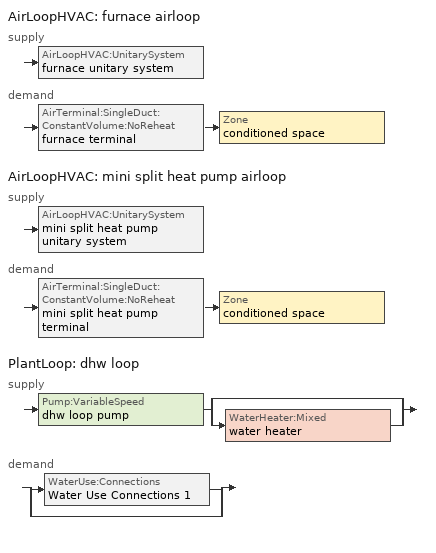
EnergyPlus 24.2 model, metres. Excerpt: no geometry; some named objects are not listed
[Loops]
AirLoopHVAC 'furnace airloop'
 supply: AirLoopHVAC:UnitarySystem 'furnace unitary system'
 demand: AirTerminal:SingleDuct:ConstantVolume:NoReheat 'furnace terminal' > Zone 'conditioned space'
AirLoopHVAC 'mini split heat pump airloop'
 supply: AirLoopHVAC:UnitarySystem 'mini split heat pump unitary system'
 demand: AirTerminal:SingleDuct:ConstantVolume:NoReheat 'mini split heat pump terminal' > Zone 'conditioned space'
PlantLoop 'dhw loop'
 supply: Pump:VariableSpeed 'dhw loop pump' > split
  | bypass
  | WaterHeater:Mixed 'water heater'
 demand: split
  | WaterUse:Connections 'Water Use Connections 1'
  | bypass
[ZoneControl:Thermostat]
conditioned space Thermostat: Zone or ZoneList=conditioned space; Control Type Schedule=conditioned space Thermostat Schedule; Control 1=conditioned space temperature setpoint; Temperature Difference Between Cutout And Setpoint {deltaC}=0
[ThermostatSetpoint:DualSetpoint]
conditioned space temperature setpoint: Heating Setpoint Temperature Schedule=heating setpoint; Cooling Setpoint Temperature Schedule=cooling setpoint
[AirLoopHVAC:UnitarySystem] Control Type=Load; Controlling Zone or Thermostat Location=conditioned space; Dehumidification Control Type=None; Availability Schedule=Always On Discrete; Fan Placement=BlowThrough; DX Heating Coil Sizing Ratio=1; Use DOAS DX Cooling Coil=No; Minimum Supply Air Temperature {C}=2; Latent Load Control=SensibleOnlyLoadControl; Heating Supply Air Flow Rate Method=SupplyAirFlowRate; No Load Supply Air Flow Rate Method=SupplyAirFlowRate; No Load Supply Air Flow Rate {m3/s}=0; No Load Supply Air Flow Rate Control Set To Low Speed=Yes; Maximum Supply Air Temperature {C}=48.8889; Maximum Outdoor Dry-Bulb Temperature for Supplemental Heater Operation {C}=21; Ancillary On-Cycle Electric Power {W}=0; Ancillary Off-Cycle Electric Power {W}=0
Name | Supply Fan | Supply Air Fan Operating Mode Schedule | Heating Coil | Cooling Supply Air Flow Rate Method | Heating Supply Air Flow Rate {m3/s} | Cooling Coil | Cooling Supply Air Flow Rate {m3/s} | Design Specification Multispeed Object
unit heater unitary system | unit heater supply fan | unit heater auto fan schedule | unit heater htg coil | None | 0.00141584
furnace unitary system | furnace supply fan | furnace auto fan schedule | furnace htg coil | None | 0.679604
mini split heat pump unitary system | mini split heat pump supply fan | mini split heat pump auto fan schedule | mini split heat pump htg coil | SupplyAirFlowRate | 0.526221 | mini split heat pump clg coil | 0.526221 | Unitary System Performance Multispeed 1
[Fan:SystemModel] Availability Schedule=Always On Discrete; Speed Control Method=Discrete; Electric Power Minimum Flow Rate Fraction=0.2; Design Pressure Rise {Pa}=500; Motor Efficiency=1; Motor In Air Stream Fraction=1; Design Electric Power Consumption {W}=Autosize; Design Power Sizing Method=PowerPerFlow; Electric Power Per Unit Flow Rate Per Unit Pressure {W/((m3/s)-Pa)}=1.66667; Fan Total Efficiency=0.7; Motor Loss Radiative Fraction=0
Name | Design Maximum Air Flow Rate {m3/s} | Electric Power Per Unit Flow Rate {W/(m3/s)} | Number of Speeds | Speed Flow Fraction 1 | Speed Electric Power Fraction 1 | Speed Flow Fraction 2 | Speed Electric Power Fraction 2 | Speed Flow Fraction 3 | Speed Electric Power Fraction 3 | Speed Flow Fraction 4 | Speed Electric Power Fraction 4
unit heater supply fan | 0.00141584 | 28251.7 | 1 | 1 | 1
furnace supply fan | 0.679604 | 1059.44 | 1 | 1 | 1
mini split heat pump supply fan | 0.648056 | 148.322 | 4 | 0.20706 | 0.00888 | 0.252 | 0.016 | 0.812 | 0.53539 | 1 | 1
[Coil:Heating:Fuel] Availability Schedule=Always On Discrete; On Cycle Parasitic Electric Load {W}=0; Off Cycle Parasitic Fuel Load {W}=0
Name | Fuel Type | Burner Efficiency | Nominal Capacity {W}
unit heater htg coil | OtherFuel1 | 0.5 | 0.293071
furnace htg coil | FuelOilNo2 | 0.83 | 22872.1
[AirTerminal:SingleDuct:ConstantVolume:NoReheat] Availability Schedule=Always On Discrete
Name | Maximum Air Flow Rate {m3/s}
furnace terminal | 0.679604
mini split heat pump terminal | 0.526221
[Zone equipment]
conditioned space: unit heater unitary system, furnace terminal, mini split heat pump terminal
[AirLoopHVAC] Design Return Air Flow Fraction of Supply Air Flow=1
Name | Design Supply Air Flow Rate {m3/s}
furnace airloop | 0.679604
mini split heat pump airloop | 0.526221
[Sizing:System] Type of Load to Size On=Sensible; Design Outdoor Air Flow Rate {m3/s}=Autosize; Central Heating Maximum System Air Flow Ratio=0.3; Preheat Design Temperature {C}=7; Preheat Design Humidity Ratio {kgWater/kgDryAir}=0.008; Precool Design Temperature {C}=12.8; Precool Design Humidity Ratio {kgWater/kgDryAir}=0.008; Central Cooling Design Supply Air Temperature {C}=12.8; Central Heating Design Supply Air Temperature {C}=16.7; Type of Zone Sum to Use=NonCoincident; 100% Outdoor Air in Cooling=Yes; 100% Outdoor Air in Heating=Yes; Central Cooling Design Supply Air Humidity Ratio {kgWater/kgDryAir}=0.0085; Central Heating Design Supply Air Humidity Ratio {kgWater/kgDryAir}=0.008; Cooling Supply Air Flow Rate Method=DesignDay; Cooling Supply Air Flow Rate {m3/s}=0; Cooling Supply Air Flow Rate Per Floor Area {m3/s-m2}=0.00996765; Cooling Fraction of Autosized Cooling Supply Air Flow Rate=1; Cooling Supply Air Flow Rate Per Unit Cooling Capacity {m3/s-W}=3.94755e-05; Heating Supply Air Flow Rate Method=DesignDay; Heating Supply Air Flow Rate {m3/s}=0; Heating Supply Air Flow Rate Per Floor Area {m3/s-m2}=0.00996765; Heating Fraction of Autosized Heating Supply Air Flow Rate=1; Heating Fraction of Autosized Cooling Supply Air Flow Rate=1; Heating Supply Air Flow Rate Per Unit Heating Capacity {m3/s-W}=3.15882e-05; System Outdoor Air Method=ZoneSum; Zone Maximum Outdoor Air Fraction=1; Cooling Design Capacity Method=CoolingDesignCapacity; Cooling Design Capacity {W}=Autosize; Cooling Design Capacity Per Floor Area {W/m2}=234.7; Fraction of Autosized Cooling Design Capacity=1; Heating Design Capacity Method=HeatingDesignCapacity; Heating Design Capacity {W}=Autosize; Heating Design Capacity Per Floor Area {W/m2}=157; Fraction of Autosized Heating Design Capacity=1; Central Cooling Capacity Control Method=OnOff; Occupant Diversity=Autosize
furnace airloop; mini split heat pump airloop
[AvailabilityManager:Scheduled] Schedule=Always On Discrete
furnace airloop Availability Manager; mini split heat pump airloop Availability Manager
[Coil:Heating:DX:MultiSpeed]
mini split heat pump htg coil: Availability Schedule=Always On Discrete; Minimum Outdoor Dry-Bulb Temperature for Compressor Operation {C}=-40; Crankcase Heater Capacity {W}=50; Maximum Outdoor Dry-Bulb Temperature for Crankcase Heater Operation {C}=10; Defrost Energy Input Ratio Function of Temperature Curve=Defrosteir; Maximum Outdoor Dry-Bulb Temperature for Defrost Operation {C}=4.44444; Defrost Strategy=ReverseCycle; Defrost Control=Timed; Defrost Time Period Fraction=0.058333; Resistive Defrost Heater Capacity {W}=AutoSize; Apply Part Load Fraction to Speeds Greater than 1=No; Fuel Type=Electricity; Region number for Calculating HSPF=4; Number of Speeds=2; Speed Gross Rated Heating Capacity 1 {W}=3039.84; Speed Gross Rated Heating COP 1 {W/W}=4.51049; Speed Rated Air Flow Rate 1 {m3/s}=0.163256; Speed Rated Supply Air Fan Power Per Volume Flow Rate 2017 1 {W/(m3/s)}=773.3; Speed Rated Supply Air Fan Power Per Volume Flow Rate 2023 1 {W/(m3/s)}=934.4; Speed Heating Capacity Function of Temperature Curve Name 1=Heat-CAP-fT1; Speed Heating Capacity Function of Flow Fraction Curve Name 1=Heat-CAP-fFF1; Speed Energy Input Ratio Function of Temperature Curve Name 1=Heat-EIR-fT1; Speed Energy Input Ratio Function of Flow Fraction Curve Name 1=Heat-EIR-fFF1; Speed Part Load Fraction Correlation Curve Name 1=Heat-PLF-fPLR1; Speed Rated Waste Heat Fraction of Power Input 1=0.2; Speed Waste Heat Function of Temperature Curve Name 1=ConstantBiquadratic 1; Speed Gross Rated Heating Capacity 2 {W}=11972.9; Speed Gross Rated Heating COP 2 {W/W}=3.17432; Speed Rated Air Flow Rate 2 {m3/s}=0.647842; Speed Rated Supply Air Fan Power Per Volume Flow Rate 2017 2 {W/(m3/s)}=773.3; Speed Rated Supply Air Fan Power Per Volume Flow Rate 2023 2 {W/(m3/s)}=934.4; Speed Heating Capacity Function of Temperature Curve Name 2=Heat-CAP-fT2; Speed Heating Capacity Function of Flow Fraction Curve Name 2=Heat-CAP-fFF2; Speed Energy Input Ratio Function of Temperature Curve Name 2=Heat-EIR-fT2; Speed Energy Input Ratio Function of Flow Fraction Curve Name 2=Heat-EIR-fFF2; Speed Part Load Fraction Correlation Curve Name 2=Heat-PLF-fPLR2; Speed Rated Waste Heat Fraction of Power Input 2=0.2; Speed Waste Heat Function of Temperature Curve Name 2=ConstantBiquadratic 1
[Coil:Cooling:DX:MultiSpeed]
mini split heat pump clg coil: Availability Schedule=Always On Discrete; Condenser Type=AirCooled; Minimum Outdoor Dry-Bulb Temperature for Compressor Operation {C}=-25; Apply Part Load Fraction to Speeds Greater than 1=No; Apply Latent Degradation to Speeds Greater than 1=No; Crankcase Heater Capacity {W}=50; Maximum Outdoor Dry-Bulb Temperature for Crankcase Heater Operation {C}=10; Basin Heater Capacity {W/K}=0; Basin Heater Setpoint Temperature {C}=2; Fuel Type=Electricity; Number of Speeds=2; Speed Gross Rated Total Cooling Capacity 1 {W}=2499.84; Speed Gross Rated Sensible Heat Ratio 1=0.806404; Speed Gross Rated Cooling COP 1 {W/W}=4.42277; Speed Rated Air Flow Rate 1 {m3/s}=0.134142; Speed Rated Evaporator Fan Power Per Volume Flow Rate 2017 1 {W/(m3/s)}=773.3; Speed Rated Evaporator Fan Power Per Volume Flow Rate 2023 1 {W/(m3/s)}=934.4; Speed Total Cooling Capacity Function of Temperature Curve Name 1=Cool-CAP-fT1; Speed Total Cooling Capacity Function of Flow Fraction Curve Name 1=Cool-CAP-fFF1; Speed Energy Input Ratio Function of Temperature Curve Name 1=Cool-EIR-fT1; Speed Energy Input Ratio Function of Flow Fraction Curve Name 1=Cool-EIR-fFF1; Speed Part Load Fraction Correlation Curve Name 1=Cool-PLF-fPLR1; Speed Nominal Time for Condensate Removal to Begin 1 {s}=1000; Speed Ratio of Initial Moisture Evaporation Rate and Steady State Latent Capacity 1=1.5; Speed Maximum Cycling Rate 1 {cycles/hr}=3; Speed Latent Capacity Time Constant 1 {s}=45; Speed Rated Waste Heat Fraction of Power Input 1=0.2; Speed Waste Heat Function of Temperature Curve Name 1=ConstantBiquadratic; Speed Evaporative Condenser Effectiveness 1=0.9; Speed Evaporative Condenser Air Flow Rate 1 {m3/s}=AutoSize; Speed Rated Evaporative Condenser Pump Power Consumption 1 {W}=AutoSize; Speed Gross Rated Total Cooling Capacity 2 {W}=9851.45; Speed Gross Rated Sensible Heat Ratio 2=0.759942; Speed Gross Rated Cooling COP 2 {W/W}=3.21417; Speed Rated Air Flow Rate 2 {m3/s}=0.526048; Speed Rated Evaporator Fan Power Per Volume Flow Rate 2017 2 {W/(m3/s)}=773.3; Speed Rated Evaporator Fan Power Per Volume Flow Rate 2023 2 {W/(m3/s)}=934.4; Speed Total Cooling Capacity Function of Temperature Curve Name 2=Cool-CAP-fT2; Speed Total Cooling Capacity Function of Flow Fraction Curve Name 2=Cool-CAP-fFF2; Speed Energy Input Ratio Function of Temperature Curve Name 2=Cool-EIR-fT2; Speed Energy Input Ratio Function of Flow Fraction Curve Name 2=Cool-EIR-fFF2; Speed Part Load Fraction Correlation Curve Name 2=Cool-PLF-fPLR2; Speed Nominal Time for Condensate Removal to Begin 2 {s}=1000; Speed Ratio of Initial Moisture Evaporation Rate and Steady State Latent Capacity 2=1.5; Speed Maximum Cycling Rate 2 {cycles/hr}=3; Speed Latent Capacity Time Constant 2 {s}=45; Speed Rated Waste Heat Fraction of Power Input 2=0.2; Speed Waste Heat Function of Temperature Curve Name 2=ConstantBiquadratic; Speed Evaporative Condenser Effectiveness 2=0.9; Speed Evaporative Condenser Air Flow Rate 2 {m3/s}=AutoSize; Speed Rated Evaporative Condenser Pump Power Consumption 2 {W}=AutoSize
[UnitarySystemPerformance:Multispeed]
Unitary System Performance Multispeed 1: Number of Speeds for Heating=2; Number of Speeds for Cooling=2; Single Mode Operation=No; No Load Supply Air Flow Rate Ratio=1; Heating Speed Supply Air Flow Ratio 1=0.310345; Cooling Speed Supply Air Flow Ratio 1=0.255; Heating Speed Supply Air Flow Ratio 2=1.23153; Cooling Speed Supply Air Flow Ratio 2=1
[PlantLoop]
dhw loop: Fluid Type=Water; Plant Equipment Operation Scheme=dhw loop Operation Schemes; Maximum Loop Temperature {C}=100; Minimum Loop Temperature {C}=0; Maximum Loop Flow Rate {m3/s}=0.01; Minimum Loop Flow Rate {m3/s}=0; Plant Loop Volume {m3}=0.003; Load Distribution Scheme=Optimal; Plant Loop Demand Calculation Scheme=SingleSetpoint; Common Pipe Simulation=None
[Sizing:Plant]
dhw loop: Loop Type=Heating; Design Loop Exit Temperature {C}=56; Loop Design Temperature Difference {deltaC}=5.55556; Sizing Option=NonCoincident; Zone Timesteps in Averaging Window=1; Coincident Sizing Factor Mode=None
[Pump:VariableSpeed]
dhw loop pump: Design Maximum Flow Rate {m3/s}=0.01; Design Pump Head {Pa}=1; Design Power Consumption {W}=0; Motor Efficiency=0.85; Fraction of Motor Inefficiencies to Fluid Stream=0; Coefficient 1 of the Part Load Performance Curve=0; Coefficient 2 of the Part Load Performance Curve=1; Coefficient 3 of the Part Load Performance Curve=0; Coefficient 4 of the Part Load Performance Curve=0; Design Minimum Flow Rate {m3/s}=0; Pump Control Type=Intermittent; Skin Loss Radiative Fraction=0.5; Design Power Sizing Method=PowerPerFlowPerPressure; Design Electric Power per Unit Flow Rate {W/(m3/s)}=348701.1; Design Shaft Power per Unit Flow Rate per Unit Head {W/((m3/s)-Pa)}=1.28205; Design Minimum Flow Rate Fraction=0
[WaterHeater:Mixed]
water heater: Tank Volume {m3}=0.114717; Setpoint Temperature Schedule=water heater setpoint; Deadband Temperature Difference {deltaC}=2; Maximum Temperature Limit {C}=99; Heater Control Type=Cycle; Heater Maximum Capacity {W}=10550.6; Heater Minimum Capacity {W}=0; Heater Ignition Minimum Flow Rate {m3/s}=0; Heater Ignition Delay {s}=0; Heater Fuel Type=FuelOilNo2; Heater Thermal Efficiency=0.762416; Off Cycle Parasitic Fuel Consumption Rate {W}=0; Off Cycle Parasitic Fuel Type=Electricity; Off Cycle Parasitic Heat Fraction to Tank=0; On Cycle Parasitic Fuel Consumption Rate {W}=0; On Cycle Parasitic Fuel Type=Electricity; On Cycle Parasitic Heat Fraction to Tank=0; Ambient Temperature Indicator=Zone; Ambient Temperature Zone=conditioned space; Off Cycle Loss Coefficient to Ambient Temperature {W/K}=5.86756; Off Cycle Loss Fraction to Zone=0.64; On Cycle Loss Coefficient to Ambient Temperature {W/K}=5.86756; On Cycle Loss Fraction to Zone=1; Use Side Effectiveness=1; Source Side Effectiveness=1; Use Side Design Flow Rate {m3/s}=Autosize; Source Side Design Flow Rate {m3/s}=Autosize; Indirect Water Heating Recovery Time {hr}=1.5; Source Side Flow Control Mode=IndirectHeatPrimarySetpoint
[WaterHeater:Sizing]
water heater: Design Mode=PeakDraw; Time Storage Can Meet Peak Draw {hr}=0.538503; Time for Tank Recovery {hr}=0; Nominal Tank Volume for Autosizing Plant Connections {m3}=1
[SetpointManager:Scheduled]
Setpoint Manager Scheduled 1: Control Variable=Temperature; Schedule=dhw temp
[WaterUse:Connections]
Water Use Connections 1: Drain Water Heat Exchanger Type=None; Drain Water Heat Exchanger Destination=Plant; Water Use Equipment Name 1=dhw fixtures; Water Use Equipment Name 2=dhw distribution waste; Water Use Equipment Name 3=clothes washer; Water Use Equipment Name 4=dishwasher
[WaterUse:Equipment]
Name | Peak Flow Rate {m3/s} | Flow Rate Fraction Schedule | Target Temperature Schedule
dhw fixtures | 4.46098e-06 | dhw fixtures schedule | mixed water temperature schedule
dhw distribution waste | 1.35238e-06 | dhw fixtures schedule | mixed water temperature schedule
clothes washer | 9.69919e-07 | clothes washer schedule
dishwasher | 2.90872e-07 | dishwasher schedule
[PlantEquipmentOperationSchemes]
dhw loop Operation Schemes: Control Scheme Object Type 1=PlantEquipmentOperation:HeatingLoad; Control Scheme Name 1=dhw loop Heating Operation Scheme; Control Scheme Schedule Name 1=Always On Discrete
[PlantEquipmentOperation:HeatingLoad]
dhw loop Heating Operation Scheme: Load Range Lower Limit 1 {W}=0; Load Range Upper Limit 1 {W}=1000000000; Range Equipment List Name 1=dhw loop Heating Equipment List
[PlantEquipmentList]
dhw loop Heating Equipment List: WaterHeater:Mixed, water heater
[EnergyManagementSystem:GlobalVariable]
furnace_airloop_Fan_RTF
infil_program_Qfan
infil_program_Qinf
mini_split_heat_pump_airloop_Fan_RTF
natural_vent_program_Qnv
natural_vent_program_Qwhf
[EnergyManagementSystem:InternalVariable] Internal Data Type=Fan Maximum Mass Flow Rate
Name | Internal Data Index Key
furnace_airloop_max_sup_fan_mfr | furnace supply fan
mini_split_heat_pump_airloop_max_sup_fan_mfr | mini split heat pump supply fan
[EnergyManagementSystem:Sensor]
Name | Output:Variable or Output:Meter Index Key | Output:Variable or Output:Meter
airflow_gain | infil flow | Infiltration Sensible Heat Gain Energy
airflow_gain_1 | natural vent flow | Infiltration Sensible Heat Gain Energy
airflow_gain_2 | whole house fan flow | Infiltration Sensible Heat Gain Energy
airflow_loss | infil flow | Infiltration Sensible Heat Loss Energy
airflow_loss_1 | natural vent flow | Infiltration Sensible Heat Loss Energy
airflow_loss_2 | whole house fan flow | Infiltration Sensible Heat Loss Energy
clg_load_cond |  | Cooling:EnergyTransfer:Zone:CONDITIONED SPACE
clg_sp_s; clg_sp_s_1 | cooling setpoint | Schedule Value
clothes_dryer_exhaust_0_sch_s | clothes dryer exhaust 0 schedule | Schedule Value
conditioned_space_clg_unmet_s | conditioned space | Zone Cooling Setpoint Not Met Time
conditioned_space_htg_unmet_s | conditioned space | Zone Heating Setpoint Not Met Time
cool_season | cooling season schedule | Schedule Value
dhw_loss | water heater | Water Heater Heat Loss Energy
dhw_rtf | water heater | Water Heater Runtime Fraction
fridge_tin_s; tin_s; tin_s_1 | conditioned space | Zone Mean Air Temperature
furnace_airloop_Fan_RTF_s | furnace supply fan | Fan Runtime Fraction
furnace_htg_coil_s | furnace htg coil | Heating Coil Heating Energy
furnace_supply_fan_s | furnace supply fan | Fan Electricity Energy
htg_load_cond |  | Heating:EnergyTransfer:Zone:CONDITIONED SPACE
htg_sp_s; htg_sp_s_1 | heating setpoint | Schedule Value
ig_ee_conv | clothes dryer | Electric Equipment Convective Heating Energy
ig_ee_conv_1 | clothes washer | Electric Equipment Convective Heating Energy
ig_ee_conv_2 | cooking range | Electric Equipment Convective Heating Energy
ig_ee_conv_3 | dishwasher | Electric Equipment Convective Heating Energy
ig_ee_conv_4 | fridge | Electric Equipment Convective Heating Energy
ig_ee_conv_5 | misc plug loads | Electric Equipment Convective Heating Energy
ig_ee_conv_6 | whole house fan | Electric Equipment Convective Heating Energy
ig_ee_rad | clothes dryer | Electric Equipment Radiant Heating Energy
ig_ee_rad_1 | clothes washer | Electric Equipment Radiant Heating Energy
ig_ee_rad_2 | cooking range | Electric Equipment Radiant Heating Energy
ig_ee_rad_3 | dishwasher | Electric Equipment Radiant Heating Energy
ig_ee_rad_4 | fridge | Electric Equipment Radiant Heating Energy
ig_ee_rad_5 | misc plug loads | Electric Equipment Radiant Heating Energy
ig_ee_rad_6 | whole house fan | Electric Equipment Radiant Heating Energy
ig_lgt_conv | interior lighting | Lights Convective Heating Energy
ig_lgt_rad | interior lighting | Lights Radiant Heating Energy
ig_lgt_vis | interior lighting | Lights Visible Radiation Heating Energy
ig_oe_conv | clothes dryer 1 | Other Equipment Convective Heating Energy
ig_oe_conv_1 | cooking range 1 | Other Equipment Convective Heating Energy
ig_oe_conv_2 | general water use latent | Other Equipment Convective Heating Energy
ig_oe_conv_3 | general water use sensible | Other Equipment Convective Heating Energy
ig_oe_conv_4 | water heater energy adjustment1 | Other Equipment Convective Heating Energy
ig_oe_rad | clothes dryer 1 | Other Equipment Radiant Heating Energy
ig_oe_rad_1 | cooking range 1 | Other Equipment Radiant Heating Energy
ig_oe_rad_2 | general water use latent | Other Equipment Radiant Heating Energy
ig_oe_rad_3 | general water use sensible | Other Equipment Radiant Heating Energy
ig_oe_rad_4 | water heater energy adjustment1 | Other Equipment Radiant Heating Energy
ig_ppl_conv | occupants | People Convective Heating Energy
ig_ppl_rad | occupants | People Radiant Heating Energy
im_conv | furniture mass conditioned space 1 | Surface Inside Face Convection Heat Gain Energy
im_conv_1 | partition wall mass | Surface Inside Face Convection Heat Gain Energy
im_ig | furniture mass conditioned space 1 | Surface Inside Face Internal Gains Radiation Heat Gain Energy
im_ig_1 | partition wall mass | Surface Inside Face Internal Gains Radiation Heat Gain Energy
im_lgt | furniture mass conditioned space 1 | Surface Inside Face Lights Radiation Heat Gain Energy
im_lgt_1 | partition wall mass | Surface Inside Face Lights Radiation Heat Gain Energy
im_sol | furniture mass conditioned space 1 | Surface Inside Face Solar Radiation Heat Gain Energy
im_sol_1 | partition wall mass | Surface Inside Face Solar Radiation Heat Gain Energy
im_surf | furniture mass conditioned space 1 | Surface Inside Face Net Surface Thermal Radiation Heat Gain Energy
im_surf_1 | partition wall mass | Surface Inside Face Net Surface Thermal Radiation Heat Gain Energy
mech_vent_bath_fan_0_sch_s | mech vent bath fan 0 schedule | Schedule Value
mini_split_heat_pump_airloop_Fan_RTF_s | mini split heat pump supply fan | Fan Runtime Fraction Speed 1
mini_split_heat_pump_airloop_Fan_RTF_s_1 | mini split heat pump supply fan | Fan Runtime Fraction Speed 2
mini_split_heat_pump_airloop_Fan_RTF_s_2 | mini split heat pump supply fan | Fan Runtime Fraction Speed 3
mini_split_heat_pump_airloop_Fan_RTF_s_3 | mini split heat pump supply fan | Fan Runtime Fraction Speed 4
mini_split_heat_pump_clg_coil_s | mini split heat pump clg coil | Cooling Coil Total Cooling Energy
mini_split_heat_pump_htg_coil_s | mini split heat pump htg coil | Heating Coil Heating Energy
mini_split_heat_pump_supply_fan_s | mini split heat pump supply fan | Fan Electricity Energy
mv_conv | mech vent bath fan 0 | Electric Equipment Convective Heating Energy
mv_conv_1 | mech vent house fan | Electric Equipment Convective Heating Energy
mv_conv_2 | mech vent house fan cfis | Electric Equipment Convective Heating Energy
mv_conv_3 | mech vent house fan latent load | Other Equipment Convective Heating Energy
mv_conv_4 | mech vent house fan sensible load | Other Equipment Convective Heating Energy
mv_rad | mech vent bath fan 0 | Electric Equipment Radiant Heating Energy
mv_rad_1 | mech vent house fan | Electric Equipment Radiant Heating Energy
mv_rad_2 | mech vent house fan cfis | Electric Equipment Radiant Heating Energy
mv_rad_3 | mech vent house fan latent load | Other Equipment Radiant Heating Energy
mv_rad_4 | mech vent house fan sensible load | Other Equipment Radiant Heating Energy
natural_vent_s | natural vent schedule | Schedule Value
out_pb_s |  | Site Outdoor Air Barometric Pressure
out_wt_s |  | Site Outdoor Air Humidity Ratio
site_vw_s |  | Site Wind Speed
ss_back_out | Window1 | Surface Window Shortwave from Zone Back Out Window Heat Transfer Rate
ss_back_out_1 | Window10 | Surface Window Shortwave from Zone Back Out Window Heat Transfer Rate
ss_back_out_10 | Window3 | Surface Window Shortwave from Zone Back Out Window Heat Transfer Rate
ss_back_out_11 | Window4 | Surface Window Shortwave from Zone Back Out Window Heat Transfer Rate
ss_back_out_12 | Window5 | Surface Window Shortwave from Zone Back Out Window Heat Transfer Rate
ss_back_out_13 | Window7 | Surface Window Shortwave from Zone Back Out Window Heat Transfer Rate
ss_back_out_14 | Window8 | Surface Window Shortwave from Zone Back Out Window Heat Transfer Rate
ss_back_out_15 | Window9 | Surface Window Shortwave from Zone Back Out Window Heat Transfer Rate
ss_back_out_2 | Window12 | Surface Window Shortwave from Zone Back Out Window Heat Transfer Rate
ss_back_out_3 | Window13 | Surface Window Shortwave from Zone Back Out Window Heat Transfer Rate
ss_back_out_4 | Window14 | Surface Window Shortwave from Zone Back Out Window Heat Transfer Rate
ss_back_out_5 | Window15 | Surface Window Shortwave from Zone Back Out Window Heat Transfer Rate
ss_back_out_6 | Window16 | Surface Window Shortwave from Zone Back Out Window Heat Transfer Rate
ss_back_out_7 | Window17 | Surface Window Shortwave from Zone Back Out Window Heat Transfer Rate
ss_back_out_8 | Window18 | Surface Window Shortwave from Zone Back Out Window Heat Transfer Rate
ss_back_out_9 | Window2 | Surface Window Shortwave from Zone Back Out Window Heat Transfer Rate
ss_conv | Door1 | Surface Inside Face Convection Heat Gain Energy
ss_conv_1 | Door3 | Surface Inside Face Convection Heat Gain Energy
ss_conv_10 | Window18 | Surface Inside Face Convection Heat Gain Energy
ss_conv_11 | Window2 | Surface Inside Face Convection Heat Gain Energy
ss_conv_12 | Window3 | Surface Inside Face Convection Heat Gain Energy
ss_conv_13 | Window4 | Surface Inside Face Convection Heat Gain Energy
ss_conv_14 | Window5 | Surface Inside Face Convection Heat Gain Energy
ss_conv_15 | Window7 | Surface Inside Face Convection Heat Gain Energy
ss_conv_16 | Window8 | Surface Inside Face Convection Heat Gain Energy
ss_conv_17 | Window9 | Surface Inside Face Convection Heat Gain Energy
ss_conv_2 | Window1 | Surface Inside Face Convection Heat Gain Energy
ss_conv_3 | Window10 | Surface Inside Face Convection Heat Gain Energy
ss_conv_4 | Window12 | Surface Inside Face Convection Heat Gain Energy
ss_conv_5 | Window13 | Surface Inside Face Convection Heat Gain Energy
ss_conv_6 | Window14 | Surface Inside Face Convection Heat Gain Energy
ss_conv_7 | Window15 | Surface Inside Face Convection Heat Gain Energy
ss_conv_8 | Window16 | Surface Inside Face Convection Heat Gain Energy
ss_conv_9 | Window17 | Surface Inside Face Convection Heat Gain Energy
ss_ig | Door1 | Surface Inside Face Internal Gains Radiation Heat Gain Energy
ss_ig_1 | Door3 | Surface Inside Face Internal Gains Radiation Heat Gain Energy
ss_ig_10 | Window18 | Surface Inside Face Internal Gains Radiation Heat Gain Energy
ss_ig_11 | Window2 | Surface Inside Face Internal Gains Radiation Heat Gain Energy
ss_ig_12 | Window3 | Surface Inside Face Internal Gains Radiation Heat Gain Energy
ss_ig_13 | Window4 | Surface Inside Face Internal Gains Radiation Heat Gain Energy
ss_ig_14 | Window5 | Surface Inside Face Internal Gains Radiation Heat Gain Energy
ss_ig_15 | Window7 | Surface Inside Face Internal Gains Radiation Heat Gain Energy
ss_ig_16 | Window8 | Surface Inside Face Internal Gains Radiation Heat Gain Energy
ss_ig_17 | Window9 | Surface Inside Face Internal Gains Radiation Heat Gain Energy
ss_ig_2 | Window1 | Surface Inside Face Internal Gains Radiation Heat Gain Energy
ss_ig_3 | Window10 | Surface Inside Face Internal Gains Radiation Heat Gain Energy
ss_ig_4 | Window12 | Surface Inside Face Internal Gains Radiation Heat Gain Energy
ss_ig_5 | Window13 | Surface Inside Face Internal Gains Radiation Heat Gain Energy
ss_ig_6 | Window14 | Surface Inside Face Internal Gains Radiation Heat Gain Energy
ss_ig_7 | Window15 | Surface Inside Face Internal Gains Radiation Heat Gain Energy
ss_ig_8 | Window16 | Surface Inside Face Internal Gains Radiation Heat Gain Energy
ss_ig_9 | Window17 | Surface Inside Face Internal Gains Radiation Heat Gain Energy
ss_lgt | Door1 | Surface Inside Face Lights Radiation Heat Gain Energy
ss_lgt_1 | Door3 | Surface Inside Face Lights Radiation Heat Gain Energy
ss_sol | Door1 | Surface Inside Face Solar Radiation Heat Gain Energy
ss_sol_1 | Door3 | Surface Inside Face Solar Radiation Heat Gain Energy
ss_surf | Door1 | Surface Inside Face Net Surface Thermal Radiation Heat Gain Energy
ss_surf_1 | Door3 | Surface Inside Face Net Surface Thermal Radiation Heat Gain Energy
ss_surf_10 | Window18 | Surface Inside Face Net Surface Thermal Radiation Heat Gain Energy
ss_surf_11 | Window2 | Surface Inside Face Net Surface Thermal Radiation Heat Gain Energy
ss_surf_12 | Window3 | Surface Inside Face Net Surface Thermal Radiation Heat Gain Energy
ss_surf_13 | Window4 | Surface Inside Face Net Surface Thermal Radiation Heat Gain Energy
ss_surf_14 | Window5 | Surface Inside Face Net Surface Thermal Radiation Heat Gain Energy
ss_surf_15 | Window7 | Surface Inside Face Net Surface Thermal Radiation Heat Gain Energy
ss_surf_16 | Window8 | Surface Inside Face Net Surface Thermal Radiation Heat Gain Energy
ss_surf_17 | Window9 | Surface Inside Face Net Surface Thermal Radiation Heat Gain Energy
ss_surf_2 | Window1 | Surface Inside Face Net Surface Thermal Radiation Heat Gain Energy
ss_surf_3 | Window10 | Surface Inside Face Net Surface Thermal Radiation Heat Gain Energy
ss_surf_4 | Window12 | Surface Inside Face Net Surface Thermal Radiation Heat Gain Energy
ss_surf_5 | Window13 | Surface Inside Face Net Surface Thermal Radiation Heat Gain Energy
ss_surf_6 | Window14 | Surface Inside Face Net Surface Thermal Radiation Heat Gain Energy
ss_surf_7 | Window15 | Surface Inside Face Net Surface Thermal Radiation Heat Gain Energy
ss_surf_8 | Window16 | Surface Inside Face Net Surface Thermal Radiation Heat Gain Energy
ss_surf_9 | Window17 | Surface Inside Face Net Surface Thermal Radiation Heat Gain Energy
ss_trans_in | Window1 | Surface Window Transmitted Solar Radiation Rate
ss_trans_in_1 | Window10 | Surface Window Transmitted Solar Radiation Rate
ss_trans_in_10 | Window3 | Surface Window Transmitted Solar Radiation Rate
ss_trans_in_11 | Window4 | Surface Window Transmitted Solar Radiation Rate
ss_trans_in_12 | Window5 | Surface Window Transmitted Solar Radiation Rate
ss_trans_in_13 | Window7 | Surface Window Transmitted Solar Radiation Rate
ss_trans_in_14 | Window8 | Surface Window Transmitted Solar Radiation Rate
ss_trans_in_15 | Window9 | Surface Window Transmitted Solar Radiation Rate
ss_trans_in_2 | Window12 | Surface Window Transmitted Solar Radiation Rate
ss_trans_in_3 | Window13 | Surface Window Transmitted Solar Radiation Rate
ss_trans_in_4 | Window14 | Surface Window Transmitted Solar Radiation Rate
ss_trans_in_5 | Window15 | Surface Window Transmitted Solar Radiation Rate
ss_trans_in_6 | Window16 | Surface Window Transmitted Solar Radiation Rate
ss_trans_in_7 | Window17 | Surface Window Transmitted Solar Radiation Rate
ss_trans_in_8 | Window18 | Surface Window Transmitted Solar Radiation Rate
ss_trans_in_9 | Window2 | Surface Window Transmitted Solar Radiation Rate
ss_trans_out | Window1 | Surface Inside Face Initial Transmitted Diffuse Transmitted Out Window Solar Radiation Rate
ss_trans_out_1 | Window10 | Surface Inside Face Initial Transmitted Diffuse Transmitted Out Window Solar Radiation Rate
ss_trans_out_10 | Window3 | Surface Inside Face Initial Transmitted Diffuse Transmitted Out Window Solar Radiation Rate
ss_trans_out_11 | Window4 | Surface Inside Face Initial Transmitted Diffuse Transmitted Out Window Solar Radiation Rate
ss_trans_out_12 | Window5 | Surface Inside Face Initial Transmitted Diffuse Transmitted Out Window Solar Radiation Rate
ss_trans_out_13 | Window7 | Surface Inside Face Initial Transmitted Diffuse Transmitted Out Window Solar Radiation Rate
ss_trans_out_14 | Window8 | Surface Inside Face Initial Transmitted Diffuse Transmitted Out Window Solar Radiation Rate
ss_trans_out_15 | Window9 | Surface Inside Face Initial Transmitted Diffuse Transmitted Out Window Solar Radiation Rate
ss_trans_out_2 | Window12 | Surface Inside Face Initial Transmitted Diffuse Transmitted Out Window Solar Radiation Rate
ss_trans_out_3 | Window13 | Surface Inside Face Initial Transmitted Diffuse Transmitted Out Window Solar Radiation Rate
ss_trans_out_4 | Window14 | Surface Inside Face Initial Transmitted Diffuse Transmitted Out Window Solar Radiation Rate
ss_trans_out_5 | Window15 | Surface Inside Face Initial Transmitted Diffuse Transmitted Out Window Solar Radiation Rate
ss_trans_out_6 | Window16 | Surface Inside Face Initial Transmitted Diffuse Transmitted Out Window Solar Radiation Rate
ss_trans_out_7 | Window17 | Surface Inside Face Initial Transmitted Diffuse Transmitted Out Window Solar Radiation Rate
ss_trans_out_8 | Window18 | Surface Inside Face Initial Transmitted Diffuse Transmitted Out Window Solar Radiation Rate
ss_trans_out_9 | Window2 | Surface Inside Face Initial Transmitted Diffuse Transmitted Out Window Solar Radiation Rate
s_conv | Floor1 | Surface Inside Face Convection Heat Gain Energy
s_conv_1 | FoundationWall1 | Surface Inside Face Convection Heat Gain Energy
s_conv_10 | RimJoist2:270 | Surface Inside Face Convection Heat Gain Energy
s_conv_11 | RimJoist2:90 | Surface Inside Face Convection Heat Gain Energy
s_conv_12 | RimJoist4:0 | Surface Inside Face Convection Heat Gain Energy
s_conv_13 | RimJoist4:180 | Surface Inside Face Convection Heat Gain Energy
s_conv_14 | RimJoist4:270 | Surface Inside Face Convection Heat Gain Energy
s_conv_15 | RimJoist4:90 | Surface Inside Face Convection Heat Gain Energy
s_conv_16 | Roof3:0 | Surface Inside Face Convection Heat Gain Energy
s_conv_17 | Roof3:180 | Surface Inside Face Convection Heat Gain Energy
s_conv_18 | Roof3:270 | Surface Inside Face Convection Heat Gain Energy
s_conv_19 | Roof3:90 | Surface Inside Face Convection Heat Gain Energy
s_conv_2 | inferred conditioned ceiling | Surface Inside Face Convection Heat Gain Energy
s_conv_20 | Slab1 | Surface Inside Face Convection Heat Gain Energy
s_conv_21 | Wall1:0 | Surface Inside Face Convection Heat Gain Energy
s_conv_22 | Wall1:180 | Surface Inside Face Convection Heat Gain Energy
s_conv_23 | Wall1:270 | Surface Inside Face Convection Heat Gain Energy
s_conv_24 | Wall1:90 | Surface Inside Face Convection Heat Gain Energy
s_conv_25 | Wall2:0 | Surface Inside Face Convection Heat Gain Energy
s_conv_26 | Wall2:180 | Surface Inside Face Convection Heat Gain Energy
s_conv_27 | Wall2:270 | Surface Inside Face Convection Heat Gain Energy
s_conv_28 | Wall2:90 | Surface Inside Face Convection Heat Gain Energy
s_conv_29 | Wall3:0 | Surface Inside Face Convection Heat Gain Energy
s_conv_3 | inferred conditioned floor | Surface Inside Face Convection Heat Gain Energy
s_conv_30 | Wall3:180 | Surface Inside Face Convection Heat Gain Energy
s_conv_31 | Wall3:270 | Surface Inside Face Convection Heat Gain Energy
s_conv_32 | Wall3:90 | Surface Inside Face Convection Heat Gain Energy
s_conv_33 | Wall4:0 | Surface Inside Face Convection Heat Gain Energy
s_conv_34 | Wall4:180 | Surface Inside Face Convection Heat Gain Energy
s_conv_35 | Wall4:270 | Surface Inside Face Convection Heat Gain Energy
s_conv_36 | Wall4:90 | Surface Inside Face Convection Heat Gain Energy
s_conv_4 | RimJoist1:0 | Surface Inside Face Convection Heat Gain Energy
s_conv_5 | RimJoist1:180 | Surface Inside Face Convection Heat Gain Energy
s_conv_6 | RimJoist1:270 | Surface Inside Face Convection Heat Gain Energy
s_conv_7 | RimJoist1:90 | Surface Inside Face Convection Heat Gain Energy
s_conv_8 | RimJoist2:0 | Surface Inside Face Convection Heat Gain Energy
s_conv_9 | RimJoist2:180 | Surface Inside Face Convection Heat Gain Energy
s_ig | Floor1 | Surface Inside Face Internal Gains Radiation Heat Gain Energy
s_ig_1 | FoundationWall1 | Surface Inside Face Internal Gains Radiation Heat Gain Energy
s_ig_10 | RimJoist2:270 | Surface Inside Face Internal Gains Radiation Heat Gain Energy
s_ig_11 | RimJoist2:90 | Surface Inside Face Internal Gains Radiation Heat Gain Energy
s_ig_12 | RimJoist4:0 | Surface Inside Face Internal Gains Radiation Heat Gain Energy
s_ig_13 | RimJoist4:180 | Surface Inside Face Internal Gains Radiation Heat Gain Energy
s_ig_14 | RimJoist4:270 | Surface Inside Face Internal Gains Radiation Heat Gain Energy
s_ig_15 | RimJoist4:90 | Surface Inside Face Internal Gains Radiation Heat Gain Energy
s_ig_16 | Roof3:0 | Surface Inside Face Internal Gains Radiation Heat Gain Energy
s_ig_17 | Roof3:180 | Surface Inside Face Internal Gains Radiation Heat Gain Energy
s_ig_18 | Roof3:270 | Surface Inside Face Internal Gains Radiation Heat Gain Energy
s_ig_19 | Roof3:90 | Surface Inside Face Internal Gains Radiation Heat Gain Energy
s_ig_2 | inferred conditioned ceiling | Surface Inside Face Internal Gains Radiation Heat Gain Energy
s_ig_20 | Slab1 | Surface Inside Face Internal Gains Radiation Heat Gain Energy
s_ig_21 | Wall1:0 | Surface Inside Face Internal Gains Radiation Heat Gain Energy
s_ig_22 | Wall1:180 | Surface Inside Face Internal Gains Radiation Heat Gain Energy
s_ig_23 | Wall1:270 | Surface Inside Face Internal Gains Radiation Heat Gain Energy
s_ig_24 | Wall1:90 | Surface Inside Face Internal Gains Radiation Heat Gain Energy
s_ig_25 | Wall2:0 | Surface Inside Face Internal Gains Radiation Heat Gain Energy
s_ig_26 | Wall2:180 | Surface Inside Face Internal Gains Radiation Heat Gain Energy
s_ig_27 | Wall2:270 | Surface Inside Face Internal Gains Radiation Heat Gain Energy
s_ig_28 | Wall2:90 | Surface Inside Face Internal Gains Radiation Heat Gain Energy
s_ig_29 | Wall3:0 | Surface Inside Face Internal Gains Radiation Heat Gain Energy
s_ig_3 | inferred conditioned floor | Surface Inside Face Internal Gains Radiation Heat Gain Energy
s_ig_30 | Wall3:180 | Surface Inside Face Internal Gains Radiation Heat Gain Energy
s_ig_31 | Wall3:270 | Surface Inside Face Internal Gains Radiation Heat Gain Energy
s_ig_32 | Wall3:90 | Surface Inside Face Internal Gains Radiation Heat Gain Energy
s_ig_33 | Wall4:0 | Surface Inside Face Internal Gains Radiation Heat Gain Energy
s_ig_34 | Wall4:180 | Surface Inside Face Internal Gains Radiation Heat Gain Energy
s_ig_35 | Wall4:270 | Surface Inside Face Internal Gains Radiation Heat Gain Energy
s_ig_36 | Wall4:90 | Surface Inside Face Internal Gains Radiation Heat Gain Energy
s_ig_4 | RimJoist1:0 | Surface Inside Face Internal Gains Radiation Heat Gain Energy
s_ig_5 | RimJoist1:180 | Surface Inside Face Internal Gains Radiation Heat Gain Energy
s_ig_6 | RimJoist1:270 | Surface Inside Face Internal Gains Radiation Heat Gain Energy
s_ig_7 | RimJoist1:90 | Surface Inside Face Internal Gains Radiation Heat Gain Energy
s_ig_8 | RimJoist2:0 | Surface Inside Face Internal Gains Radiation Heat Gain Energy
s_ig_9 | RimJoist2:180 | Surface Inside Face Internal Gains Radiation Heat Gain Energy
s_lgt | Floor1 | Surface Inside Face Lights Radiation Heat Gain Energy
s_lgt_1 | FoundationWall1 | Surface Inside Face Lights Radiation Heat Gain Energy
s_lgt_10 | RimJoist2:270 | Surface Inside Face Lights Radiation Heat Gain Energy
s_lgt_11 | RimJoist2:90 | Surface Inside Face Lights Radiation Heat Gain Energy
s_lgt_12 | RimJoist4:0 | Surface Inside Face Lights Radiation Heat Gain Energy
s_lgt_13 | RimJoist4:180 | Surface Inside Face Lights Radiation Heat Gain Energy
s_lgt_14 | RimJoist4:270 | Surface Inside Face Lights Radiation Heat Gain Energy
s_lgt_15 | RimJoist4:90 | Surface Inside Face Lights Radiation Heat Gain Energy
s_lgt_16 | Roof3:0 | Surface Inside Face Lights Radiation Heat Gain Energy
s_lgt_17 | Roof3:180 | Surface Inside Face Lights Radiation Heat Gain Energy
s_lgt_18 | Roof3:270 | Surface Inside Face Lights Radiation Heat Gain Energy
s_lgt_19 | Roof3:90 | Surface Inside Face Lights Radiation Heat Gain Energy
s_lgt_2 | inferred conditioned ceiling | Surface Inside Face Lights Radiation Heat Gain Energy
s_lgt_20 | Slab1 | Surface Inside Face Lights Radiation Heat Gain Energy
s_lgt_21 | Wall1:0 | Surface Inside Face Lights Radiation Heat Gain Energy
s_lgt_22 | Wall1:180 | Surface Inside Face Lights Radiation Heat Gain Energy
s_lgt_23 | Wall1:270 | Surface Inside Face Lights Radiation Heat Gain Energy
s_lgt_24 | Wall1:90 | Surface Inside Face Lights Radiation Heat Gain Energy
s_lgt_25 | Wall2:0 | Surface Inside Face Lights Radiation Heat Gain Energy
s_lgt_26 | Wall2:180 | Surface Inside Face Lights Radiation Heat Gain Energy
s_lgt_27 | Wall2:270 | Surface Inside Face Lights Radiation Heat Gain Energy
s_lgt_28 | Wall2:90 | Surface Inside Face Lights Radiation Heat Gain Energy
s_lgt_29 | Wall3:0 | Surface Inside Face Lights Radiation Heat Gain Energy
s_lgt_3 | inferred conditioned floor | Surface Inside Face Lights Radiation Heat Gain Energy
s_lgt_30 | Wall3:180 | Surface Inside Face Lights Radiation Heat Gain Energy
s_lgt_31 | Wall3:270 | Surface Inside Face Lights Radiation Heat Gain Energy
s_lgt_32 | Wall3:90 | Surface Inside Face Lights Radiation Heat Gain Energy
s_lgt_33 | Wall4:0 | Surface Inside Face Lights Radiation Heat Gain Energy
s_lgt_34 | Wall4:180 | Surface Inside Face Lights Radiation Heat Gain Energy
s_lgt_35 | Wall4:270 | Surface Inside Face Lights Radiation Heat Gain Energy
s_lgt_36 | Wall4:90 | Surface Inside Face Lights Radiation Heat Gain Energy
s_lgt_4 | RimJoist1:0 | Surface Inside Face Lights Radiation Heat Gain Energy
s_lgt_5 | RimJoist1:180 | Surface Inside Face Lights Radiation Heat Gain Energy
s_lgt_6 | RimJoist1:270 | Surface Inside Face Lights Radiation Heat Gain Energy
s_lgt_7 | RimJoist1:90 | Surface Inside Face Lights Radiation Heat Gain Energy
s_lgt_8 | RimJoist2:0 | Surface Inside Face Lights Radiation Heat Gain Energy
s_lgt_9 | RimJoist2:180 | Surface Inside Face Lights Radiation Heat Gain Energy
s_sol | Floor1 | Surface Inside Face Solar Radiation Heat Gain Energy
s_sol_1 | FoundationWall1 | Surface Inside Face Solar Radiation Heat Gain Energy
s_sol_10 | RimJoist2:270 | Surface Inside Face Solar Radiation Heat Gain Energy
s_sol_11 | RimJoist2:90 | Surface Inside Face Solar Radiation Heat Gain Energy
s_sol_12 | RimJoist4:0 | Surface Inside Face Solar Radiation Heat Gain Energy
s_sol_13 | RimJoist4:180 | Surface Inside Face Solar Radiation Heat Gain Energy
s_sol_14 | RimJoist4:270 | Surface Inside Face Solar Radiation Heat Gain Energy
s_sol_15 | RimJoist4:90 | Surface Inside Face Solar Radiation Heat Gain Energy
s_sol_16 | Roof3:0 | Surface Inside Face Solar Radiation Heat Gain Energy
s_sol_17 | Roof3:180 | Surface Inside Face Solar Radiation Heat Gain Energy
s_sol_18 | Roof3:270 | Surface Inside Face Solar Radiation Heat Gain Energy
s_sol_19 | Roof3:90 | Surface Inside Face Solar Radiation Heat Gain Energy
s_sol_2 | inferred conditioned ceiling | Surface Inside Face Solar Radiation Heat Gain Energy
s_sol_20 | Slab1 | Surface Inside Face Solar Radiation Heat Gain Energy
s_sol_21 | Wall1:0 | Surface Inside Face Solar Radiation Heat Gain Energy
s_sol_22 | Wall1:180 | Surface Inside Face Solar Radiation Heat Gain Energy
s_sol_23 | Wall1:270 | Surface Inside Face Solar Radiation Heat Gain Energy
s_sol_24 | Wall1:90 | Surface Inside Face Solar Radiation Heat Gain Energy
s_sol_25 | Wall2:0 | Surface Inside Face Solar Radiation Heat Gain Energy
s_sol_26 | Wall2:180 | Surface Inside Face Solar Radiation Heat Gain Energy
s_sol_27 | Wall2:270 | Surface Inside Face Solar Radiation Heat Gain Energy
s_sol_28 | Wall2:90 | Surface Inside Face Solar Radiation Heat Gain Energy
s_sol_29 | Wall3:0 | Surface Inside Face Solar Radiation Heat Gain Energy
s_sol_3 | inferred conditioned floor | Surface Inside Face Solar Radiation Heat Gain Energy
s_sol_30 | Wall3:180 | Surface Inside Face Solar Radiation Heat Gain Energy
s_sol_31 | Wall3:270 | Surface Inside Face Solar Radiation Heat Gain Energy
s_sol_32 | Wall3:90 | Surface Inside Face Solar Radiation Heat Gain Energy
s_sol_33 | Wall4:0 | Surface Inside Face Solar Radiation Heat Gain Energy
s_sol_34 | Wall4:180 | Surface Inside Face Solar Radiation Heat Gain Energy
s_sol_35 | Wall4:270 | Surface Inside Face Solar Radiation Heat Gain Energy
s_sol_36 | Wall4:90 | Surface Inside Face Solar Radiation Heat Gain Energy
s_sol_4 | RimJoist1:0 | Surface Inside Face Solar Radiation Heat Gain Energy
s_sol_5 | RimJoist1:180 | Surface Inside Face Solar Radiation Heat Gain Energy
s_sol_6 | RimJoist1:270 | Surface Inside Face Solar Radiation Heat Gain Energy
s_sol_7 | RimJoist1:90 | Surface Inside Face Solar Radiation Heat Gain Energy
s_sol_8 | RimJoist2:0 | Surface Inside Face Solar Radiation Heat Gain Energy
s_sol_9 | RimJoist2:180 | Surface Inside Face Solar Radiation Heat Gain Energy
s_surf | Floor1 | Surface Inside Face Net Surface Thermal Radiation Heat Gain Energy
s_surf_1 | FoundationWall1 | Surface Inside Face Net Surface Thermal Radiation Heat Gain Energy
s_surf_10 | RimJoist2:270 | Surface Inside Face Net Surface Thermal Radiation Heat Gain Energy
s_surf_11 | RimJoist2:90 | Surface Inside Face Net Surface Thermal Radiation Heat Gain Energy
s_surf_12 | RimJoist4:0 | Surface Inside Face Net Surface Thermal Radiation Heat Gain Energy
s_surf_13 | RimJoist4:180 | Surface Inside Face Net Surface Thermal Radiation Heat Gain Energy
s_surf_14 | RimJoist4:270 | Surface Inside Face Net Surface Thermal Radiation Heat Gain Energy
s_surf_15 | RimJoist4:90 | Surface Inside Face Net Surface Thermal Radiation Heat Gain Energy
s_surf_16 | Roof3:0 | Surface Inside Face Net Surface Thermal Radiation Heat Gain Energy
s_surf_17 | Roof3:180 | Surface Inside Face Net Surface Thermal Radiation Heat Gain Energy
s_surf_18 | Roof3:270 | Surface Inside Face Net Surface Thermal Radiation Heat Gain Energy
s_surf_19 | Roof3:90 | Surface Inside Face Net Surface Thermal Radiation Heat Gain Energy
s_surf_2 | inferred conditioned ceiling | Surface Inside Face Net Surface Thermal Radiation Heat Gain Energy
s_surf_20 | Slab1 | Surface Inside Face Net Surface Thermal Radiation Heat Gain Energy
s_surf_21 | Wall1:0 | Surface Inside Face Net Surface Thermal Radiation Heat Gain Energy
s_surf_22 | Wall1:180 | Surface Inside Face Net Surface Thermal Radiation Heat Gain Energy
s_surf_23 | Wall1:270 | Surface Inside Face Net Surface Thermal Radiation Heat Gain Energy
s_surf_24 | Wall1:90 | Surface Inside Face Net Surface Thermal Radiation Heat Gain Energy
s_surf_25 | Wall2:0 | Surface Inside Face Net Surface Thermal Radiation Heat Gain Energy
s_surf_26 | Wall2:180 | Surface Inside Face Net Surface Thermal Radiation Heat Gain Energy
s_surf_27 | Wall2:270 | Surface Inside Face Net Surface Thermal Radiation Heat Gain Energy
s_surf_28 | Wall2:90 | Surface Inside Face Net Surface Thermal Radiation Heat Gain Energy
s_surf_29 | Wall3:0 | Surface Inside Face Net Surface Thermal Radiation Heat Gain Energy
s_surf_3 | inferred conditioned floor | Surface Inside Face Net Surface Thermal Radiation Heat Gain Energy
s_surf_30 | Wall3:180 | Surface Inside Face Net Surface Thermal Radiation Heat Gain Energy
s_surf_31 | Wall3:270 | Surface Inside Face Net Surface Thermal Radiation Heat Gain Energy
s_surf_32 | Wall3:90 | Surface Inside Face Net Surface Thermal Radiation Heat Gain Energy
s_surf_33 | Wall4:0 | Surface Inside Face Net Surface Thermal Radiation Heat Gain Energy
s_surf_34 | Wall4:180 | Surface Inside Face Net Surface Thermal Radiation Heat Gain Energy
s_surf_35 | Wall4:270 | Surface Inside Face Net Surface Thermal Radiation Heat Gain Energy
s_surf_36 | Wall4:90 | Surface Inside Face Net Surface Thermal Radiation Heat Gain Energy
s_surf_4 | RimJoist1:0 | Surface Inside Face Net Surface Thermal Radiation Heat Gain Energy
s_surf_5 | RimJoist1:180 | Surface Inside Face Net Surface Thermal Radiation Heat Gain Energy
s_surf_6 | RimJoist1:270 | Surface Inside Face Net Surface Thermal Radiation Heat Gain Energy
s_surf_7 | RimJoist1:90 | Surface Inside Face Net Surface Thermal Radiation Heat Gain Energy
s_surf_8 | RimJoist2:0 | Surface Inside Face Net Surface Thermal Radiation Heat Gain Energy
s_surf_9 | RimJoist2:180 | Surface Inside Face Net Surface Thermal Radiation Heat Gain Energy
tout_db; tout_db_1 | Environment | Site Outdoor Air Drybulb Temperature
tout_s | conditioned space | Zone Outdoor Air Drybulb Temperature
unit_heater_htg_coil_s | unit heater htg coil | Heating Coil Heating Energy
unit_heater_supply_fan_s | unit heater supply fan | Fan Electricity Energy
water_heater_energy | water heater | Water Heater FuelOilNo2 Rate
water_heater_off_cycle_parasitic | water heater | Water Heater Off Cycle Parasitic Electricity Rate
water_heater_on_cycle_parasitic | water heater | Water Heater On Cycle Parasitic Electricity Rate
win_s | conditioned space | Zone Air Humidity Ratio
[EnergyManagementSystem:Actuator]
Name | Actuated Component Unique | Actuated Component Type | Actuated Component Control Type
fridge_schedule_act | fridge schedule | Schedule:Constant | Schedule Value
infil_flow_act | infil flow | Zone Infiltration | Air Exchange Flow Rate
mini_split_heat_pump_supply_fan_pressure_rise_act | mini split heat pump supply fan | Fan | Fan Pressure Rise
mini_split_heat_pump_supply_fan_total_efficiency_act | mini split heat pump supply fan | Fan | Fan Total Efficiency
[Schedule:Constant]
Name | Hourly Value
Always On Discrete | 1
unit heater auto fan schedule; furnace auto fan schedule; mini split heat pump auto fan schedule | 0
dhw temp; water heater setpoint | 56
mixed water temperature schedule | 40.5556
[Schedule:Day:Interval]
clothes washer schedule day: No, 01:00, 0.104651, 02:00, 0.0813953, 04:00, 0.0465116, 05:00, 0.0813953, 06:00, 0.127907, 07:00, 0.255814, 08:00, 0.569767, 09:00, 0.848837, 10:00, 1, 11:00, 0.976744, 12:00, 0.872093, 13:00, 0.77907, 14:00, 0.697674, 15:00, 0.569767, 16:00, 0.593023, 17:00, 0.581395, 21:00, 0.569767, 22:00, 0.546512, 23:00, 0.372093, 24:00, 0.197674
clothes washer schedule default day; dishwasher schedule default day; heating setpoint default day; cooling setpoint default day; dhw fixtures schedule default day: No, 24:00, 0
dishwasher schedule day: No, 01:00, 0.135135, 02:00, 0.0630631, 03:00, 0.045045, 05:00, 0.027027, 06:00, 0.0900901, 07:00, 0.18018, 08:00, 0.279279, 09:00, 0.522523, 10:00, 0.585586, 11:00, 0.504505, 12:00, 0.432432, 13:00, 0.378378, 14:00, 0.414414, 15:00, 0.324324, 17:00, 0.342342, 18:00, 0.441441, 19:00, 0.783784, 20:00, 1, 21:00, 0.810811, 22:00, 0.603604, 23:00, 0.396396, 24:00, 0.279279
heating setpoint day: No, 07:00, 18, 23:00, 21, 24:00, 18
cooling setpoint day: No, 24:00, 25
dhw fixtures schedule day: No, 01:00, 0.139535, 02:00, 0.0697674, 03:00, 0.0465116, 04:00, 0.0581395, 05:00, 0.116279, 06:00, 0.395349, 07:00, 0.906977, 08:00, 1, 09:00, 0.930233, 10:00, 0.77907, 11:00, 0.651163, 12:00, 0.546512, 13:00, 0.465116, 14:00, 0.406977, 15:00, 0.383721, 16:00, 0.360465, 17:00, 0.44186, 18:00, 0.593023, 20:00, 0.697674, 21:00, 0.639535, 22:00, 0.55814, 23:00, 0.44186, 24:00, 0.302326
[Schedule:Week:Daily]
clothes washer schedule Week Rule - Jan1-Dec31: clothes washer schedule day, clothes washer schedule day, clothes washer schedule day, clothes washer schedule day, clothes washer schedule day, clothes washer schedule day, clothes washer schedule day, clothes washer schedule default day, clothes washer schedule default day, clothes washer schedule default day, clothes washer schedule default day, clothes washer schedule default day
dishwasher schedule Week Rule - Jan1-Dec31: dishwasher schedule day, dishwasher schedule day, dishwasher schedule day, dishwasher schedule day, dishwasher schedule day, dishwasher schedule day, dishwasher schedule day, dishwasher schedule default day, dishwasher schedule default day, dishwasher schedule default day, dishwasher schedule default day, dishwasher schedule default day
heating setpoint Week Rule - Jan1-Dec31: heating setpoint day, heating setpoint day, heating setpoint day, heating setpoint day, heating setpoint day, heating setpoint day, heating setpoint day, heating setpoint default day, heating setpoint default day, heating setpoint default day, heating setpoint default day, heating setpoint default day
cooling setpoint Week Rule - Jan1-Dec31: cooling setpoint day, cooling setpoint day, cooling setpoint day, cooling setpoint day, cooling setpoint day, cooling setpoint day, cooling setpoint day, cooling setpoint default day, cooling setpoint default day, cooling setpoint default day, cooling setpoint default day, cooling setpoint default day
dhw fixtures schedule Week Rule - Jan1-Dec31: dhw fixtures schedule day, dhw fixtures schedule day, dhw fixtures schedule day, dhw fixtures schedule day, dhw fixtures schedule day, dhw fixtures schedule day, dhw fixtures schedule day, dhw fixtures schedule default day, dhw fixtures schedule default day, dhw fixtures schedule default day, dhw fixtures schedule default day, dhw fixtures schedule default day
[Schedule:Year]
clothes washer schedule: clothes washer schedule Week Rule - Jan1-Dec31, 1, 1, 12, 31
dishwasher schedule: dishwasher schedule Week Rule - Jan1-Dec31, 1, 1, 12, 31
heating setpoint: heating setpoint Week Rule - Jan1-Dec31, 1, 1, 12, 31
cooling setpoint: cooling setpoint Week Rule - Jan1-Dec31, 1, 1, 12, 31
dhw fixtures schedule: dhw fixtures schedule Week Rule - Jan1-Dec31, 1, 1, 12, 31
[Schedule:Compact]
conditioned space Thermostat Schedule: Through: 12/31, For: AllDays, Until: 24:00, 4
[Curve:Biquadratic] Coefficient2 x=0; Coefficient3 x**2=0; Coefficient4 y=0; Coefficient5 y**2=0; Coefficient6 x*y=0
Name | Coefficient1 Constant | Minimum Value of x {BasedOnField A2} | Maximum Value of x {BasedOnField A2} | Minimum Value of y {BasedOnField A3} | Maximum Value of y {BasedOnField A3}
Defrosteir | 0.1528 | -100 | 100 | -100 | 100
ConstantBiquadratic 1; ConstantBiquadratic | 1 | 0 | 1 | 0 | 1
[Table:Lookup]
Heat-CAP-fT1: Heat-CAP-fT1 Independent Variable List, None, 1, 0, Dimensionless, 0.557853, 0.57155, 0.586676, 0.60341, 0.621971, 0.642622, 0.665902, 0.692043, 0.721553, 0.755073, 0.793422, 0.837663, 0.889205, 0.949947, 1.02252, 1.07815, 1.14183, 0.519545, 0.53477, 0.551342, 0.569447, 0.589307, 0.611192, 0.635657, 0.662927, 0.693512, 0.728058, 0.767387, 0.812565, 0.865004, 0.926605, 1, 1.05615, 1.12035, 0.481237, 0.497991, 0.516008, 0.535483, 0.556643, 0.579763, 0.605413, 0.63381, 0.665471, 0.701043, 0.741351, 0.787467, 0.840802, 0.903263, 0.977482, 1.03415, 1.09886
Heat-EIR-fT1: Heat-EIR-fT1 Independent Variable List, None, 1, 0, Dimensionless, 2.0311, 1.94709, 1.86315, 1.77931, 1.69558, 1.61201, 1.52789, 1.44403, 1.36054, 1.27753, 1.19519, 1.11381, 1.0338, 0.955773, 0.88061, 0.83351, 0.788444, 2.33597, 2.24109, 2.14621, 2.05133, 1.95645, 1.86157, 1.76584, 1.67011, 1.57438, 1.47865, 1.38292, 1.28719, 1.19146, 1.09573, 1, 0.937348, 0.874697, 2.67847, 2.57195, 2.46537, 2.35871, 2.25196, 2.14508, 2.03706, 1.92882, 1.82024, 1.71122, 1.60156, 1.49096, 1.379, 1.26502, 1.14801, 1.06916, 0.988009
Heat-CAP-fT2: Heat-CAP-fT2 Independent Variable List, None, 1, 0, Dimensionless, 0.266677, 0.311153, 0.359371, 0.411884, 0.483404, 0.563903, 0.655248, 0.759847, 0.880857, 1.02252, 1.21106, 0.248364, 0.292132, 0.339747, 0.39174, 0.46271, 0.542738, 0.633677, 0.73792, 0.858618, 1, 1.18827, 0.230051, 0.273111, 0.320123, 0.371595, 0.442015, 0.521573, 0.612105, 0.715993, 0.836378, 0.977482, 1.16548
Heat-EIR-fT2: Heat-EIR-fT2 Independent Variable List, None, 1, 0, Dimensionless, 1.49806, 1.43553, 1.3732, 1.31114, 1.23526, 1.1602, 1.08639, 1.01447, 0.945411, 0.88061, 0.815666, 1.72292, 1.65332, 1.58372, 1.51413, 1.42844, 1.34275, 1.25706, 1.17138, 1.08569, 1, 0.904896, 1.97554, 1.89878, 1.82186, 1.74472, 1.64929, 1.55312, 1.45577, 1.35659, 1.25453, 1.14801, 1.02212
Cool-CAP-fT1: Cool-CAP-fT1 Independent Variable List, None, 1, 0, Dimensionless, 1.1872, 1.12922, 1.08522, 1.05074, 1.02658, 1.00621, 0.993652, 0.982348, 1.30487, 1.21599, 1.15001, 1.09908, 1.0638, 1.0343, 1.01621, 1, 1.8048, 1.68217, 1.59202, 1.52293, 1.4753, 1.43562, 1.41136, 1.38965
Cool-EIR-fT1: Cool-EIR-fT1 Independent Variable List, None, 1, 0, Dimensionless, 0.409807, 0.514495, 0.617238, 0.716837, 0.800297, 0.88234, 0.939644, 0.996522, 0.492923, 0.578429, 0.663934, 0.749439, 0.822856, 0.896274, 0.948137, 1, 0.221412, 0.26864, 0.330272, 0.397116, 0.455827, 0.514787, 0.556381, 0.597866
Cool-CAP-fT2: Cool-CAP-fT2 Independent Variable List, None, 1, 0, Dimensionless, 1.00322, 0.996251, 0.991383, 0.987907, 0.985752, 0.98408, 0.982348, 1.10265, 1.07307, 1.05077, 1.03336, 1.02154, 1.01155, 1, 1.52511, 1.48444, 1.45462, 1.43186, 1.41669, 1.40404, 1.38965
Cool-EIR-fT2: Cool-EIR-fT2 Independent Variable List, None, 1, 0, Dimensionless, 0.426202, 0.530106, 0.632051, 0.730726, 0.810751, 0.889338, 0.996522, 0.512643, 0.596415, 0.680188, 0.76396, 0.833671, 0.903382, 1, 0.23027, 0.276762, 0.338047, 0.40481, 0.461714, 0.518869, 0.597866
[Table:IndependentVariableList]
Heat-CAP-fT1 Independent Variable List: dry_bulb_temp_in, dry_bulb_temp_out 4
Heat-EIR-fT1 Independent Variable List: dry_bulb_temp_in 1, dry_bulb_temp_out 5
Heat-CAP-fT2 Independent Variable List: dry_bulb_temp_in 2, dry_bulb_temp_out 6
Heat-EIR-fT2 Independent Variable List: dry_bulb_temp_in 3, dry_bulb_temp_out 7
Cool-CAP-fT1 Independent Variable List: wet_bulb_temp_in, dry_bulb_temp_out
Cool-EIR-fT1 Independent Variable List: wet_bulb_temp_in 1, dry_bulb_temp_out 1
Cool-CAP-fT2 Independent Variable List: wet_bulb_temp_in 2, dry_bulb_temp_out 2
Cool-EIR-fT2 Independent Variable List: wet_bulb_temp_in 3, dry_bulb_temp_out 3
[Table:IndependentVariable]
dry_bulb_temp_in; dry_bulb_temp_in 1; dry_bulb_temp_in 2; dry_bulb_temp_in 3: Linear, Constant, -100, 100, Dimensionless, 15.5556, 21.1111, 26.6667
dry_bulb_temp_out 4; dry_bulb_temp_out 5: Linear, Constant, -100, 100, Dimensionless, -20.5, -19.5863, -18.5918, -17.5053, -16.3134, -15, -13.5318, -11.8953, -10.0598, -7.98659, -5.62638, -2.9151, 0.231858, 3.9287, 8.33333, 11.7031, 15.5556
dry_bulb_temp_out 6; dry_bulb_temp_out 7: Linear, Constant, -100, 100, Dimensionless, -20.5, -18.821, -16.9945, -15, -12.2775, -9.20758, -5.71911, -1.72027, 2.90979, 8.33333, 15.5556
wet_bulb_temp_in; wet_bulb_temp_in 1; wet_bulb_temp_in 2; wet_bulb_temp_in 3: Linear, Constant, -100, 100, Dimensionless, 10, 19.4444, 26.6667
dry_bulb_temp_out; dry_bulb_temp_out 1: Linear, Constant, -100, 100, Dimensionless, 12.7778, 19.256, 24.0656, 27.7778, 30.3496, 32.5, 33.8184, 35
dry_bulb_temp_out 2; dry_bulb_temp_out 3: Linear, Constant, -100, 100, Dimensionless, 12.7778, 19.1824, 24.0094, 27.7778, 30.3363, 32.5, 35
[Curve:Quadratic] Coefficient3 x**2=0; Minimum Value of x {BasedOnField A2}=0
Name | Coefficient1 Constant | Coefficient2 x | Maximum Value of x {BasedOnField A2} | Minimum Curve Output {BasedOnField A3} | Maximum Curve Output {BasedOnField A3}
Heat-CAP-fFF1; Heat-EIR-fFF1; Heat-CAP-fFF2; Heat-EIR-fFF2; Cool-CAP-fFF1; Cool-EIR-fFF1; Cool-CAP-fFF2; Cool-EIR-fFF2 | 1 | 0 | 2 | 0 | 2
Heat-PLF-fPLR1; Heat-PLF-fPLR2; Cool-PLF-fPLR1; Cool-PLF-fPLR2 | 0.75 | 0.25 | 1 | 0.7 | 1
